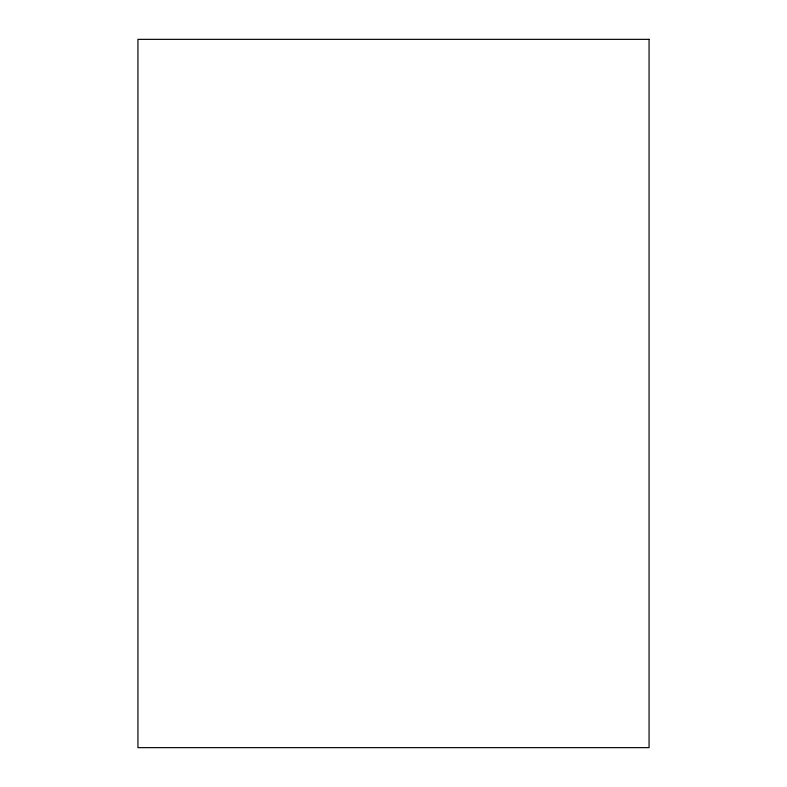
<?xml version="1.0" encoding="UTF-8"?>
<svg xmlns="http://www.w3.org/2000/svg" width="787" height="787" viewBox="0 0 787 787"><rect width="100%" height="100%" fill="white"/><g stroke="black" fill="none" stroke-linecap="round" stroke-linejoin="round"><path stroke-width="1.18" d="M649.068 39.35L137.932 39.35L137.932 747.65L649.068 747.65L649.068 39.35"/></g></svg>
